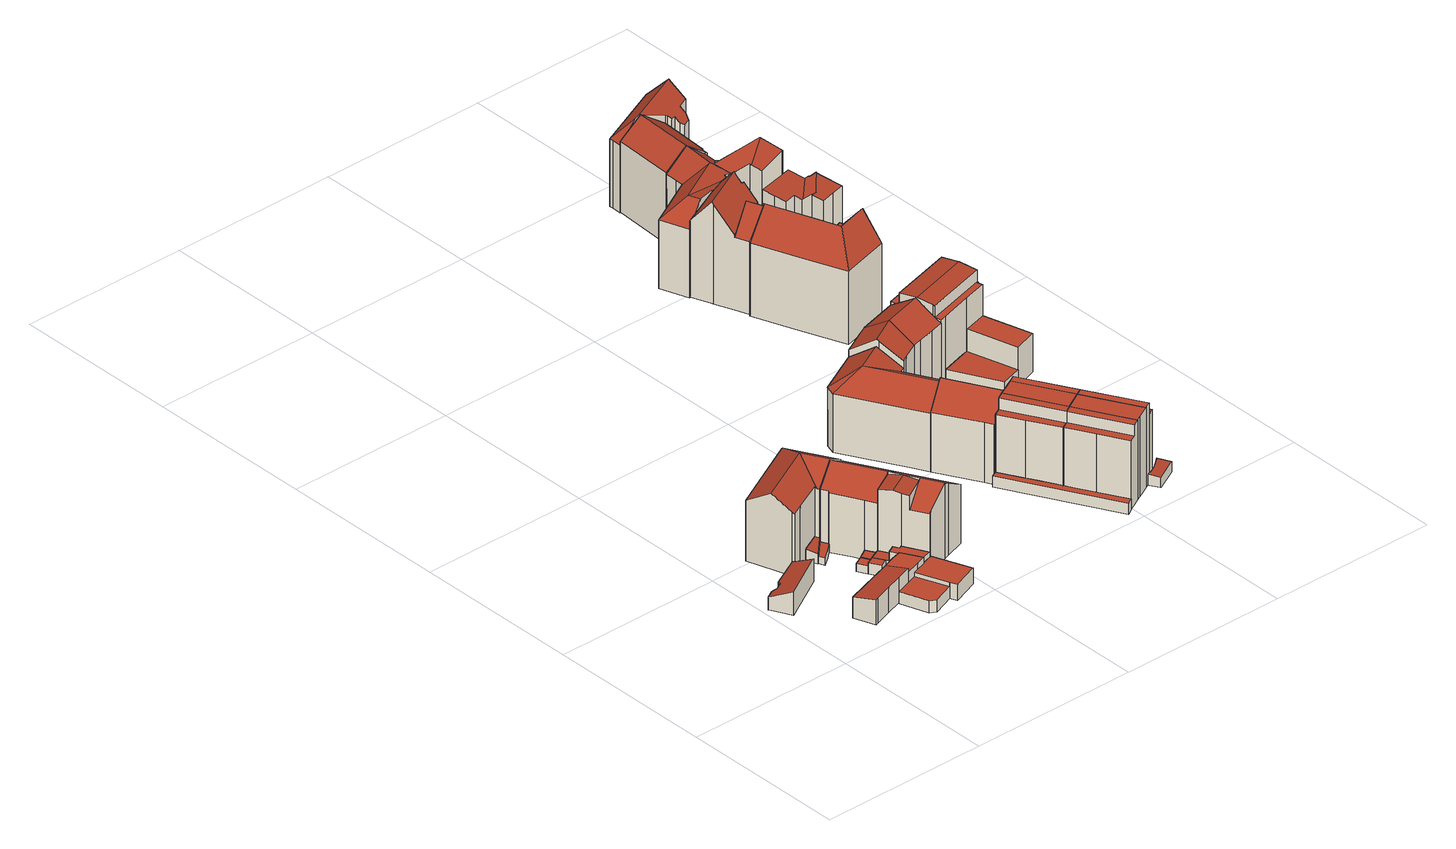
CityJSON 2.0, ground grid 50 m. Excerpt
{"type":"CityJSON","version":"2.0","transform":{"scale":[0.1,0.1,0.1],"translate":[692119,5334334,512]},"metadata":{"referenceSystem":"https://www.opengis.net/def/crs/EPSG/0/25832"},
"CityObjects":{
"building1":{"type":"Building","attributes":{"Gemeindeschluessel":"09162000","HoeheDach":"521.021","HoeheGrund":"513.990","Methode":"1000","NiedrigsteTraufeDesGebaeudes":"517.806","Geometrietyp2DReferenz":"3000","function":"31001_2000","roofType":"2100","measuredHeight":7.03},"geometry":[{"type":"MultiSurface","lod":"2","boundaries":[[[0,1,2,3,4,5]],[[6,7,8,9,4,3,2,10,11,12,13,14,15,16,17]],[[7,6,17,18,19,20]],[[21,22,23,12,11,10]],[[2,1,21,10]],[[16,24,18,17]],[[8,7,20,25,26,9]],[[15,27,24,16]],[[9,26,5,4]],[[25,20,19,18,24,27,28,29,23,22,21,1,0,5,26]],[[23,29,28,27,15,14,13,12]]],"semantics":{"surfaces":[{"type":"WallSurface"},{"type":"GroundSurface"},{"type":"RoofSurface"}],"values":[0,1,0,0,0,0,0,0,0,2,0]}}]},
"building2":{"type":"Building","attributes":{"Gemeindeschluessel":"09162000","HoeheDach":"521.617","HoeheGrund":"514.130","Methode":"1000","NiedrigsteTraufeDesGebaeudes":"520.424","Geometrietyp2DReferenz":"3000","function":"31001_2000","roofType":"2100","measuredHeight":7.49,"storeysAboveGround":2},"geometry":[{"type":"MultiSurface","lod":"2","boundaries":[[[30,31,32,33]],[[33,32,34,35]],[[31,36,37,38,39,34,32]],[[40,38,37,41]],[[33,35,42,40,41,43,30]],[[35,34,39,42]],[[42,39,38,40]],[[43,36,31,30]],[[41,37,36,43]]],"semantics":{"surfaces":[{"type":"WallSurface"},{"type":"RoofSurface"},{"type":"GroundSurface"}],"values":[0,0,1,0,2,0,0,0,0]}}]},
"building3":{"type":"Building","attributes":{"Gemeindeschluessel":"09162000","HoeheDach":"517.701","HoeheGrund":"514.140","Methode":"2000","NiedrigsteTraufeDesGebaeudes":"517.070","Geometrietyp2DReferenz":"3000","function":"51009_1610","roofType":"2100","measuredHeight":3.56},"geometry":[{"type":"MultiSurface","lod":"2","boundaries":[[[44,45,46,47]],[[48,49,50,51]],[[52,50,49,46,45]],[[47,46,49,48]],[[53,52,45,44]],[[51,53,44,47,48]],[[51,50,52,53]]],"semantics":{"surfaces":[{"type":"WallSurface"},{"type":"RoofSurface"},{"type":"GroundSurface"}],"values":[0,0,1,0,0,2,0]}}]},
"building4":{"type":"Building","attributes":{"Gemeindeschluessel":"09162000","HoeheDach":"516.420","HoeheGrund":"514.210","Methode":"2000","NiedrigsteTraufeDesGebaeudes":"516.420","Geometrietyp2DReferenz":"3000","function":"31001_2000","roofType":"1000","measuredHeight":2.21},"geometry":[{"type":"MultiSurface","lod":"2","boundaries":[[[54,55,56,57]],[[58,59,60,61]],[[62,63,59,58]],[[56,63,62,57]],[[61,60,64,65]],[[55,66,67,64,60,59,63,56]],[[54,68,69,65,64,67,66,55]],[[65,69,68,54,57,62,58,61]]],"semantics":{"surfaces":[{"type":"WallSurface"},{"type":"RoofSurface"},{"type":"GroundSurface"}],"values":[0,0,0,0,0,1,0,2]}}]},
"building5":{"type":"Building","attributes":{"Gemeindeschluessel":"09162000","HoeheDach":"516.724","HoeheGrund":"514.260","Methode":"1000","NiedrigsteTraufeDesGebaeudes":"516.724","Geometrietyp2DReferenz":"3000","function":"31001_2000","roofType":"1000","measuredHeight":2.46},"geometry":[{"type":"MultiSurface","lod":"2","boundaries":[[[70,71,72,73]],[[74,75,76,77]],[[77,78,79,70,73,74]],[[75,74,73,72]],[[80,81,76,75,72,71]],[[79,78,77,76,81,80]],[[79,80,71,70]]],"semantics":{"surfaces":[{"type":"WallSurface"},{"type":"GroundSurface"},{"type":"RoofSurface"}],"values":[0,0,1,0,2,0,0]}}]},
"building6":{"type":"Building","attributes":{"Gemeindeschluessel":"09162000","HoeheDach":"517.555","HoeheGrund":"514.410","Methode":"1000","NiedrigsteTraufeDesGebaeudes":"517.555","Geometrietyp2DReferenz":"3000","function":"31001_2000","roofType":"1000","measuredHeight":3.15},"geometry":[{"type":"MultiSurface","lod":"2","boundaries":[[[82,83,84,85]],[[86,87,82,85]],[[87,88,83,82]],[[85,84,89,86]],[[84,83,88,89]],[[86,89,88,87]]],"semantics":{"surfaces":[{"type":"WallSurface"},{"type":"GroundSurface"},{"type":"RoofSurface"}],"values":[0,1,0,0,2,0]}}]},
"building7":{"type":"Building","attributes":{"Gemeindeschluessel":"09162000","HoeheDach":"520.380","HoeheGrund":"514.300","Methode":"2000","NiedrigsteTraufeDesGebaeudes":"520.380","Geometrietyp2DReferenz":"3000","function":"31001_2000","roofType":"1000","measuredHeight":6.08},"geometry":[{"type":"MultiSurface","lod":"2","boundaries":[[[90,91,92,93,94,95,96,97,98]],[[93,34,99,94]],[[94,99,100,95]],[[91,90,98,101,102,103]],[[91,103,104,92]],[[95,100,105,96]],[[106,101,98,97,96,105]],[[92,104,34,93]],[[104,103,102,101,106,105,100,99,34]]],"semantics":{"surfaces":[{"type":"GroundSurface"},{"type":"WallSurface"},{"type":"RoofSurface"}],"values":[0,1,1,1,1,1,1,1,2]}}]},
"building8":{"type":"Building","attributes":{"Gemeindeschluessel":"09162000","HoeheDach":"518.800","HoeheGrund":"514.042","Methode":"2000","NiedrigsteTraufeDesGebaeudes":"517.600","Geometrietyp2DReferenz":"3000","function":"51009_1610","roofType":"1000","measuredHeight":4.76},"geometry":[{"type":"MultiSurface","lod":"2","boundaries":[[[107,108,109,110,111,112,113,114,115,116,117]],[[114,118,119,120,121,115]],[[111,122,123,112]],[[110,124,122,111]],[[107,125,126,127,128,108]],[[117,129,125,107]],[[120,119,127,126]],[[119,118,130,123,122,124,131,128,127]],[[109,131,124,110]],[[113,130,118,114]],[[132,121,120,126,125,129]],[[116,132,129,117]],[[115,121,132,116]],[[108,128,131,109]],[[112,123,130,113]]],"semantics":{"surfaces":[{"type":"GroundSurface"},{"type":"WallSurface"},{"type":"RoofSurface"}],"values":[0,1,1,1,1,1,1,2,1,1,2,1,1,1,1]}}]},
"building9":{"type":"Building","attributes":{"Gemeindeschluessel":"09162000","HoeheDach":"536.690","HoeheGrund":"513.935","Methode":"2000","NiedrigsteTraufeDesGebaeudes":"531.913","Geometrietyp2DReferenz":"3000","function":"31001_9998","roofType":"3100","measuredHeight":22.75,"storeysAboveGround":5},"geometry":[{"type":"MultiSurface","lod":"2","boundaries":[[[133,134,135,136,137,138,139,140,141,142]],[[137,143,144,138]],[[139,145,146,140]],[[147,142,141,148,149]],[[150,136,135,134,151]],[[139,138,144,152,145]],[[153,147,149,154]],[[154,149,148,146,145,152]],[[153,154,155,156]],[[133,142,147,153,156]],[[155,151,134,133,156]],[[136,150,143,137]],[[146,148,141,140]],[[150,151,155,154,152,144,143]]],"semantics":{"surfaces":[{"type":"GroundSurface"},{"type":"WallSurface"},{"type":"RoofSurface"}],"values":[0,1,1,1,1,1,2,2,2,1,1,1,1,2]}}]},
"building10":{"type":"Building","attributes":{"Gemeindeschluessel":"09162000","HoeheDach":"516.908","HoeheGrund":"514.100","Methode":"2000","NiedrigsteTraufeDesGebaeudes":"516.799","Geometrietyp2DReferenz":"3000","function":"51009_1610","roofType":"1000","measuredHeight":2.81},"geometry":[{"type":"MultiSurface","lod":"2","boundaries":[[[157,158,159,160]],[[161,162,163,164]],[[164,163,158,157]],[[160,161,164,157]],[[162,159,158,163]],[[160,159,162,161]]],"semantics":{"surfaces":[{"type":"WallSurface"},{"type":"GroundSurface"},{"type":"RoofSurface"}],"values":[0,0,0,1,2,0]}}]},
"building11":{"type":"Building","attributes":{"Gemeindeschluessel":"09162000","HoeheDach":"517.557","HoeheGrund":"514.330","Methode":"1000","NiedrigsteTraufeDesGebaeudes":"517.557","Geometrietyp2DReferenz":"3000","function":"31001_2000","roofType":"1000","measuredHeight":3.23},"geometry":[{"type":"MultiSurface","lod":"2","boundaries":[[[165,166,167,168,169,77,74,170,171,172]],[[168,173,83,169]],[[174,175,172,171,170,176]],[[172,175,177,165]],[[77,88,178,74]],[[74,178,176,170]],[[167,179,173,168]],[[166,165,177,180,179,167]],[[169,83,88,77]],[[83,173,179,180,177,175,174,176,178,88]]],"semantics":{"surfaces":[{"type":"GroundSurface"},{"type":"WallSurface"},{"type":"RoofSurface"}],"values":[0,1,1,1,1,1,1,1,1,2]}}]},
"building12":{"type":"Building","attributes":{"Gemeindeschluessel":"09162000","HoeheDach":"520.372","HoeheGrund":"514.170","Methode":"1000","NiedrigsteTraufeDesGebaeudes":"520.372","Geometrietyp2DReferenz":"3000","function":"31001_2000","roofType":"1000","measuredHeight":6.2},"geometry":[{"type":"MultiSurface","lod":"2","boundaries":[[[181,182,183,184]],[[185,186,101,187]],[[184,183,186,185]],[[188,105,100,189]],[[187,101,105,188]],[[189,100,190,191]],[[100,105,101,186,183,182,192,190]],[[191,190,192,193]],[[191,193,181,184,185,187,188,189]],[[193,192,182,181]]],"semantics":{"surfaces":[{"type":"WallSurface"},{"type":"RoofSurface"},{"type":"GroundSurface"}],"values":[0,0,0,0,0,0,1,0,2,0]}}]},
"building13":{"type":"Building","attributes":{"Gemeindeschluessel":"09162000","HoeheDach":"536.538","HoeheGrund":"514.050","Methode":"1000","NiedrigsteTraufeDesGebaeudes":"531.644","Geometrietyp2DReferenz":"3000","function":"31001_1000","roofType":"3100","measuredHeight":22.49,"storeysAboveGround":5},"geometry":[{"type":"MultiSurface","lod":"2","boundaries":[[[194,195,196,197]],[[198,199,200,201]],[[202,203,204,205,206,207]],[[208,209,204,203]],[[210,196,195,211,212]],[[213,211,195,194]],[[214,201,200,215,209,208]],[[216,217,198,201,214,208,203,202,207,218,213,194,197]],[[205,204,209,215,200,199,219,210,212,206]],[[198,217,216,197,196,210,219,199]],[[206,212,211,213,218,207]]],"semantics":{"surfaces":[{"type":"WallSurface"},{"type":"RoofSurface"},{"type":"GroundSurface"}],"values":[0,0,0,0,1,0,0,2,1,0,0]}}]},
"building14":{"type":"Building","attributes":{"Gemeindeschluessel":"09162000","HoeheDach":"536.580","HoeheGrund":"513.960","Methode":"2000","NiedrigsteTraufeDesGebaeudes":"531.687","Geometrietyp2DReferenz":"3000","function":"31001_9998","roofType":"3100","measuredHeight":22.62,"storeysAboveGround":5},"geometry":[{"type":"MultiSurface","lod":"2","boundaries":[[[220,221,222,223]],[[224,225,221,220]],[[111,226,223,222,227,228]],[[229,230,231,196,197,232,198]],[[233,234,235,236,231,230]],[[237,238,239]],[[240,241,242,243,229,198]],[[244,228,227,235,237,239]],[[245,110,244,239,238,242,241]],[[197,196,225,224]],[[242,238,237,234,233,243]],[[243,233,230,229]],[[220,223,226,111,110,245,241,240,198,232,197,224]],[[236,235,227,222,221,225,196,231]],[[111,228,244,110]],[[237,235,234]]],"semantics":{"surfaces":[{"type":"WallSurface"},{"type":"RoofSurface"},{"type":"GroundSurface"}],"values":[0,0,0,0,0,0,0,1,0,0,1,1,2,1,0,0]}}]},
"building15":{"type":"Building","attributes":{"Gemeindeschluessel":"09162000","HoeheDach":"535.280","HoeheGrund":"513.039","Methode":"2000","NiedrigsteTraufeDesGebaeudes":"530.499","Geometrietyp2DReferenz":"3000","function":"31001_9998","roofType":"3100","measuredHeight":22.24,"storeysAboveGround":5},"geometry":[{"type":"MultiSurface","lod":"2","boundaries":[[[246,247,248,249,250,251]],[[252,253,254,255,256]],[[257,253,252,248,247]],[[258,259,260,261,262]],[[263,264,265,251]],[[251,265,266,246]],[[257,247,246,266]],[[263,251,250,267,261,260]],[[252,256,250,249,248]],[[268,269,270,258,262]],[[258,270,269,254,253,257,266,265,264,259]],[[264,263,260,259]],[[268,262,261,267,250,271]],[[254,269,268,271,255]],[[250,256,255,271]]],"semantics":{"surfaces":[{"type":"RoofSurface"},{"type":"WallSurface"},{"type":"GroundSurface"}],"values":[0,1,1,1,1,1,1,0,0,1,2,1,0,1,0]}}]},
"building16":{"type":"Building","attributes":{"name":"Bahnhof Isartor","Gemeindeschluessel":"09162000","HoeheDach":"516.708","HoeheGrund":"513.441","Methode":"1000","NiedrigsteTraufeDesGebaeudes":"516.708","Geometrietyp2DReferenz":"3000","function":"51009_1610","roofType":"1000","measuredHeight":3.27},"geometry":[{"type":"MultiSurface","lod":"2","boundaries":[[[272,273,274,275]],[[272,275,276,277]],[[278,277,276,279]],[[274,280,281,282,283,279,276,275]],[[284,283,282,285]],[[278,279,283,284]],[[273,286,280,274]],[[281,280,286,287,288]],[[285,282,281,288]],[[273,272,277,278,284,285,288,287,286]]],"semantics":{"surfaces":[{"type":"WallSurface"},{"type":"RoofSurface"},{"type":"GroundSurface"}],"values":[0,0,0,1,0,0,0,0,0,2]}}]},
"building17":{"type":"Building","attributes":{"Gemeindeschluessel":"09162000","HoeheDach":"537.400","HoeheGrund":"513.500","Methode":"2000","NiedrigsteTraufeDesGebaeudes":"533.980","Geometrietyp2DReferenz":"3000","function":"31001_9998","roofType":"1000","measuredHeight":23.9,"storeysAboveGround":6},"geometry":[{"type":"MultiSurface","lod":"2","boundaries":[[[289,290,291,292]],[[293,294,295,296,297,298]],[[294,299,300,301,290,289,295]],[[290,301,302,291]],[[303,292,291,302,304,305,306]],[[297,296,295,289,292,303]],[[304,302,301,300]],[[298,297,303,306]],[[299,294,293,298,306,305,304,300]]],"semantics":{"surfaces":[{"type":"WallSurface"},{"type":"RoofSurface"},{"type":"GroundSurface"}],"values":[0,0,0,1,0,1,0,0,2]}}]},
"building18":{"type":"Building","attributes":{"Gemeindeschluessel":"09162000","HoeheDach":"536.758","HoeheGrund":"512.850","Methode":"2000","NiedrigsteTraufeDesGebaeudes":"529.841","Geometrietyp2DReferenz":"3000","function":"31001_1000","roofType":"3100","measuredHeight":23.91,"storeysAboveGround":5},"geometry":[{"type":"MultiSurface","lod":"2","boundaries":[[[307,308,309,310]],[[311,312,313,314]],[[315,316,317,313,312,318,319,320,321]],[[322,320,319,323]],[[323,319,318,324]],[[325,326,327,328]],[[309,308,327,326,315,321,329]],[[312,311,324,318]],[[325,330,331,316,315,326]],[[310,309,329,332]],[[329,321,320,322,333,332]],[[328,327,308,307]],[[331,334,314,313,317,316]],[[314,334,331,330,325,328,307,310,332,333,322,323,324,311]]],"semantics":{"surfaces":[{"type":"WallSurface"},{"type":"RoofSurface"},{"type":"GroundSurface"}],"values":[0,0,1,0,0,0,1,0,0,0,0,0,0,2]}}]},
"building19":{"type":"Building","attributes":{"Gemeindeschluessel":"09162000","HoeheDach":"537.427","HoeheGrund":"513.610","Methode":"2000","NiedrigsteTraufeDesGebaeudes":"534.140","Geometrietyp2DReferenz":"3000","function":"31001_9998","roofType":"1000","measuredHeight":23.82,"storeysAboveGround":6},"geometry":[{"type":"MultiSurface","lod":"2","boundaries":[[[335,336,337,338]],[[339,340,341,301,290]],[[342,335,338,343,344,345,346,347,348]],[[349,350,290,301,346,345,344]],[[351,339,290,350]],[[352,337,336,351,350,349]],[[341,340,348,347,346,301]],[[335,342,348,340,339,351,336]],[[343,338,337,352,349,344]]],"semantics":{"surfaces":[{"type":"WallSurface"},{"type":"RoofSurface"},{"type":"GroundSurface"}],"values":[0,1,2,0,0,1,0,0,0]}}]},
"building20":{"type":"Building","attributes":{"Gemeindeschluessel":"09162000","HoeheDach":"537.383","HoeheGrund":"513.230","Methode":"1000","NiedrigsteTraufeDesGebaeudes":"537.383","Geometrietyp2DReferenz":"3000","function":"31001_9998","roofType":"1000","measuredHeight":24.15,"storeysAboveGround":7},"geometry":[{"type":"MultiSurface","lod":"2","boundaries":[[[353,354,355,356,357,358]],[[359,360,301,361]],[[362,301,360,355,354,353,302]],[[361,363,364,358,357,356,359]],[[363,361,301,362,302,364]],[[356,355,360,359]],[[364,302,353,358]]],"semantics":{"surfaces":[{"type":"WallSurface"},{"type":"RoofSurface"},{"type":"GroundSurface"}],"values":[0,0,1,2,0,0,0]}}]},
"building21":{"type":"Building","attributes":{"Gemeindeschluessel":"09162000","HoeheDach":"537.366","HoeheGrund":"513.530","Methode":"1000","NiedrigsteTraufeDesGebaeudes":"537.366","Geometrietyp2DReferenz":"3000","function":"31001_9998","roofType":"1000","measuredHeight":23.84,"storeysAboveGround":7},"geometry":[{"type":"MultiSurface","lod":"2","boundaries":[[[365,366,340,367,301,300]],[[366,368,369,370,371,340]],[[372,373,374,375,376,360]],[[367,340,371,370,377,373,372,360,301]],[[300,301,360,376]],[[369,378,374,373,377,370]],[[378,369,368,366,365,300,376,375,374]]],"semantics":{"surfaces":[{"type":"WallSurface"},{"type":"RoofSurface"},{"type":"GroundSurface"}],"values":[0,0,0,1,0,0,2]}}]},
"building22":{"type":"Building","attributes":{"Gemeindeschluessel":"09162000","HoeheDach":"517.451","HoeheGrund":"512.810","Methode":"1000","NiedrigsteTraufeDesGebaeudes":"517.451","Geometrietyp2DReferenz":"3000","function":"31001_2000","roofType":"1000","measuredHeight":4.64},"geometry":[{"type":"MultiSurface","lod":"2","boundaries":[[[379,380,381,382,383,384]],[[385,386,387,388,389,390]],[[391,392,381,380,393,394]],[[391,394,387,386]],[[392,391,386,385,390,395,383,382,381]],[[389,396,384,383,395,390]],[[388,387,394,393,380,379,384,396,389]]],"semantics":{"surfaces":[{"type":"WallSurface"},{"type":"GroundSurface"},{"type":"RoofSurface"}],"values":[0,0,0,0,1,0,2]}}]},
"building23":{"type":"Building","attributes":{"Gemeindeschluessel":"09162000","HoeheDach":"537.414","HoeheGrund":"513.000","Methode":"2000","NiedrigsteTraufeDesGebaeudes":"534.044","Geometrietyp2DReferenz":"3000","function":"31001_9998","roofType":"1000","measuredHeight":24.41,"storeysAboveGround":6},"geometry":[{"type":"MultiSurface","lod":"2","boundaries":[[[397,398,399,400,401]],[[402,360,355,403]],[[404,399,398,405]],[[360,406,407,355]],[[355,407,401,400,408,409,403]],[[410,402,403,409,408,404,405]],[[401,407,406,397]],[[402,410,405,398,397,406,360]],[[408,400,399,404]]],"semantics":{"surfaces":[{"type":"RoofSurface"},{"type":"WallSurface"},{"type":"GroundSurface"}],"values":[0,1,1,0,1,2,1,1,1]}}]},
"building24":{"type":"Building","attributes":{"Gemeindeschluessel":"09162000","HoeheDach":"517.579","HoeheGrund":"512.850","Methode":"1000","NiedrigsteTraufeDesGebaeudes":"517.579","Geometrietyp2DReferenz":"3000","function":"31001_2000","roofType":"1000","measuredHeight":4.73,"storeysAboveGround":1},"geometry":[{"type":"MultiSurface","lod":"2","boundaries":[[[411,412,413,414]],[[415,414,413,416,417,418]],[[419,420,417,416,413,412,421,422,423,424,425]],[[418,417,420,426]],[[427,419,425,428]],[[426,420,419,427]],[[428,425,424,429]],[[421,412,411,430,431,422]],[[414,415,418,426,427,428,429,432,431,430,411]],[[429,424,423,432]],[[432,423,422,431]]],"semantics":{"surfaces":[{"type":"WallSurface"},{"type":"RoofSurface"},{"type":"GroundSurface"}],"values":[0,0,1,0,0,0,0,0,2,0,0]}}]},
"building25":{"type":"Building","attributes":{"Gemeindeschluessel":"09162000","HoeheDach":"537.444","HoeheGrund":"513.460","Methode":"2000","NiedrigsteTraufeDesGebaeudes":"533.980","Geometrietyp2DReferenz":"3000","function":"31001_9998","roofType":"1000","measuredHeight":23.98,"storeysAboveGround":6},"geometry":[{"type":"MultiSurface","lod":"2","boundaries":[[[433,374,373,434,360,376]],[[434,373,435,436,406,360]],[[374,437,438,439,440,441,436,435,373]],[[442,398,443,444]],[[441,440,443,398,397]],[[439,438,437,374,433,376,445,442,444]],[[397,406,436,441]],[[444,443,440,439]],[[360,406,397,398,442,445,376]]],"semantics":{"surfaces":[{"type":"WallSurface"},{"type":"RoofSurface"},{"type":"GroundSurface"}],"values":[0,1,0,0,1,2,0,0,0]}}]},
"building26":{"type":"Building","attributes":{"Gemeindeschluessel":"09162000","HoeheDach":"537.530","HoeheGrund":"513.300","Methode":"2000","NiedrigsteTraufeDesGebaeudes":"532.612","Geometrietyp2DReferenz":"3000","function":"31001_9998","roofType":"3100","measuredHeight":24.23,"storeysAboveGround":6},"geometry":[{"type":"MultiSurface","lod":"2","boundaries":[[[446,447,448,449]],[[450,451,452,453,454,455]],[[456,457,458,459]],[[460,461,462,463]],[[452,464,465,459,466,453]],[[459,458,448,447,467,468,466]],[[467,469,470,463,462,468]],[[449,457,456,471,472,451,450,455,473,474,460,463,470,469,446]],[[472,464,452,451]],[[449,448,458,457]],[[453,466,475,476,454]],[[469,467,447,446]],[[456,459,465,471]],[[476,475,461,460,474,473]],[[455,454,476,473]],[[471,465,464,472]],[[466,468,462,461,475]]],"semantics":{"surfaces":[{"type":"WallSurface"},{"type":"RoofSurface"},{"type":"GroundSurface"}],"values":[0,0,0,0,1,1,0,2,0,0,1,0,0,0,0,0,1]}}]},
"building27":{"type":"Building","attributes":{"Gemeindeschluessel":"09162000","HoeheDach":"516.765","HoeheGrund":"513.400","Methode":"1000","NiedrigsteTraufeDesGebaeudes":"516.369","Geometrietyp2DReferenz":"3000","function":"31001_2000","roofType":"9999","measuredHeight":3.37},"geometry":[{"type":"MultiSurface","lod":"2","boundaries":[[[477,478,479,480,481,482,483,484,485]],[[486,487,478,477,485,488]],[[488,485,484,489]],[[490,483,482,491]],[[492,481,480,493]],[[489,484,483,490]],[[487,494,493,480,479,478]],[[491,482,481,492]],[[494,487,486,488,489,490,491,492,493]]],"semantics":{"surfaces":[{"type":"RoofSurface"},{"type":"WallSurface"},{"type":"GroundSurface"}],"values":[0,1,1,1,1,1,1,1,2]}}]},
"building28":{"type":"Building","attributes":{"Gemeindeschluessel":"09162000","HoeheDach":"517.687","HoeheGrund":"513.000","Methode":"1000","NiedrigsteTraufeDesGebaeudes":"517.687","Geometrietyp2DReferenz":"3000","function":"31001_2000","roofType":"1000","measuredHeight":4.69,"storeysAboveGround":1},"geometry":[{"type":"MultiSurface","lod":"2","boundaries":[[[495,496,497,498,499,500]],[[497,496,501,502,503,498]],[[504,495,500,505]],[[501,496,495,504]],[[504,505,506,503,502,501]],[[500,499,498,503,506,505]]],"semantics":{"surfaces":[{"type":"RoofSurface"},{"type":"WallSurface"},{"type":"GroundSurface"}],"values":[0,1,1,1,2,1]}}]},
"building29":{"type":"Building","attributes":{"Gemeindeschluessel":"09162000","HoeheDach":"544.141","HoeheGrund":"513.700","Methode":"2000","NiedrigsteTraufeDesGebaeudes":"535.118","Geometrietyp2DReferenz":"3000","function":"31001_1000","roofType":"3100","measuredHeight":30.44,"storeysAboveGround":6},"geometry":[{"type":"MultiSurface","lod":"2","boundaries":[[[507,508,509,510,511,512]],[[512,513,514,515,516,517,518]],[[519,520,512,518,521]],[[522,523,524,525,526,527]],[[528,529,530,531,532,533,534,526,525,524,535,536,537,538,539,540,541,509,508,507,542]],[[543,544,545,546,518,517,516,515,547,548,549,550,551,552]],[[515,514,510,509,541,540,547]],[[534,553,527,526]],[[533,532,543,552,553,534]],[[529,528,542,520,519,554]],[[531,530,555,556,544,543,532]],[[537,550,549,538]],[[550,537,536,535,524,523,557,551]],[[555,554,519,521,545,556]],[[552,551,557,523,522,527,553]],[[521,518,546,545]],[[545,544,556]],[[529,554,555,530]],[[549,548,547,540,539,538]],[[507,512,520,542]],[[511,510,514,513,512]]],"semantics":{"surfaces":[{"type":"WallSurface"},{"type":"RoofSurface"},{"type":"GroundSurface"}],"values":[0,0,1,0,2,1,0,0,0,0,0,0,0,1,1,0,0,0,0,0,1]}}]},
"building30":{"type":"Building","attributes":{"Gemeindeschluessel":"09162000","HoeheDach":"537.791","HoeheGrund":"512.899","Methode":"2000","NiedrigsteTraufeDesGebaeudes":"533.596","Geometrietyp2DReferenz":"3000","function":"31001_9998","roofType":"3100","measuredHeight":24.89,"storeysAboveGround":7},"geometry":[{"type":"MultiSurface","lod":"2","boundaries":[[[558,559,560,561,562]],[[563,564,565,566,567,568,569]],[[570,571,572,573]],[[573,572,574,575]],[[576,577,578,579,580,564,563,581,570,573,575,582]],[[583,584,567,566,585]],[[580,586,565,564]],[[581,587,571,570]],[[558,588,589,559]],[[578,561,560,579]],[[590,574,572,571,587,569,568,591]],[[580,579,560,559,589,586]],[[563,569,587,581]],[[575,574,590,582]],[[576,582,590,591,584,583]],[[568,567,584,591]],[[577,562,561,578]],[[585,566,565,586,589,588]],[[577,576,583,585,588,558,562]]],"semantics":{"surfaces":[{"type":"RoofSurface"},{"type":"WallSurface"},{"type":"GroundSurface"}],"values":[0,1,1,1,2,0,1,1,1,1,0,1,1,1,1,1,1,0,1]}}]},
"building31":{"type":"Building","attributes":{"Gemeindeschluessel":"09162000","HoeheDach":"542.670","HoeheGrund":"513.300","Methode":"2000","NiedrigsteTraufeDesGebaeudes":"535.130","Geometrietyp2DReferenz":"3000","function":"31001_9998","roofType":"3100","measuredHeight":29.37,"storeysAboveGround":4},"geometry":[{"type":"MultiSurface","lod":"2","boundaries":[[[592,593,594,595]],[[596,597,598,599]],[[600,601,602,603,593,592]],[[604,605,606,607]],[[608,601,600,592,595,609,610,611,604,607,612,596,599,613,614,615]],[[610,616,617,611]],[[601,608,615,618,619,602]],[[606,620,597,596,612,607]],[[618,615,614,613,599,598,621,622]],[[623,622,621,624,625]],[[603,602,625,626,627,594,593]],[[611,617,605,604]],[[594,627,616,610,609,595]],[[624,621,598,597,620]],[[619,618,622,623,625,602]],[[626,625,624,620,606,605,617,616,627]]],"semantics":{"surfaces":[{"type":"WallSurface"},{"type":"GroundSurface"},{"type":"RoofSurface"}],"values":[0,0,0,0,1,0,0,0,0,2,2,0,0,2,2,2]}}]},
"building32":{"type":"Building","attributes":{"Gemeindeschluessel":"09162000","HoeheDach":"524.358","HoeheGrund":"512.800","Methode":"1000","NiedrigsteTraufeDesGebaeudes":"524.358","Geometrietyp2DReferenz":"3000","function":"31001_9998","roofType":"1000","measuredHeight":11.56,"storeysAboveGround":3},"geometry":[{"type":"MultiSurface","lod":"2","boundaries":[[[628,629,630,631]],[[632,631,630,633,634,635]],[[631,632,635,636,637,628]],[[634,638,639,637,636,635]],[[637,639,629,628]],[[633,630,629,639,638,634]]],"semantics":{"surfaces":[{"type":"WallSurface"},{"type":"GroundSurface"},{"type":"RoofSurface"}],"values":[0,0,1,0,0,2]}}]},
"building33":{"type":"Building","attributes":{"Gemeindeschluessel":"09162000","HoeheDach":"534.491","HoeheGrund":"513.790","Methode":"1000","NiedrigsteTraufeDesGebaeudes":"534.491","Geometrietyp2DReferenz":"3000","function":"31001_2000","roofType":"1000","measuredHeight":20.7},"geometry":[{"type":"MultiSurface","lod":"2","boundaries":[[[640,641,642,643]],[[644,645,641,640]],[[646,645,644,647,648,649]],[[640,643,648,647,644]],[[642,649,648,643]],[[641,645,646,649,642]]],"semantics":{"surfaces":[{"type":"WallSurface"},{"type":"GroundSurface"},{"type":"RoofSurface"}],"values":[0,0,0,1,0,2]}}]},
"building34":{"type":"Building","attributes":{"Gemeindeschluessel":"09162000","HoeheDach":"539.270","HoeheGrund":"513.435","Methode":"2000","NiedrigsteTraufeDesGebaeudes":"533.950","Geometrietyp2DReferenz":"3000","function":"31001_1000","roofType":"3100","measuredHeight":25.84,"storeysAboveGround":5},"geometry":[{"type":"MultiSurface","lod":"2","boundaries":[[[650,651,652,653,654,655]],[[656,657,658,659]],[[660,661,662,663,664]],[[660,664,665,666]],[[667,668,657,656]],[[669,666,665,670,671]],[[672,673,674,675]],[[676,677,678,679,680,681]],[[677,682,683,684,678]],[[685,662,661,686,687]],[[658,657,668,653,652]],[[685,688,689,650,655,663,662]],[[673,680,679,674]],[[676,690,682,677]],[[683,691,651,650,689,684]],[[691,683,682,690,692,672,675,693,694,686,661,660,666,669,695,696,667,656,659]],[[688,679,678,684,689]],[[690,676,681,692]],[[695,697,698,696]],[[691,659,658,652,651]],[[670,665,664,663,655]],[[672,692,681,680,673]],[[654,698,697,671,670,655]],[[688,685,687,699,700]],[[675,674,700,693]],[[667,696,698,654,653,668]],[[679,688,700,674]],[[694,699,687,686]],[[693,700,699,694]],[[669,671,697,695]]],"semantics":{"surfaces":[{"type":"RoofSurface"},{"type":"WallSurface"},{"type":"GroundSurface"}],"values":[0,1,1,1,1,1,1,0,1,1,0,0,0,1,1,2,0,1,1,1,0,1,0,0,1,1,0,1,1,1]}}]},
"building35":{"type":"Building","attributes":{"Gemeindeschluessel":"09162000","HoeheDach":"516.392","HoeheGrund":"513.600","Methode":"1000","NiedrigsteTraufeDesGebaeudes":"515.881","Geometrietyp2DReferenz":"3000","function":"31001_2000","roofType":"1000","measuredHeight":2.79},"geometry":[{"type":"MultiSurface","lod":"2","boundaries":[[[701,702,703,704]],[[705,701,704,706,707,708,709,710]],[[706,704,703,711,712,707]],[[701,705,710,713,714,702]],[[713,710,709,715]],[[711,703,702,714,713,715,716,712]],[[712,716,715,709,708,707]]],"semantics":{"surfaces":[{"type":"WallSurface"},{"type":"GroundSurface"},{"type":"RoofSurface"}],"values":[0,1,0,0,0,2,0]}}]},
"building36":{"type":"Building","attributes":{"Gemeindeschluessel":"09162000","HoeheDach":"516.602","HoeheGrund":"513.650","Methode":"1000","NiedrigsteTraufeDesGebaeudes":"516.161","Geometrietyp2DReferenz":"3000","function":"31001_2000","roofType":"1000","measuredHeight":2.95},"geometry":[{"type":"MultiSurface","lod":"2","boundaries":[[[717,718,719,720]],[[721,722,719,718,723,724]],[[725,723,718,717]],[[720,726,727,728,725,717]],[[728,724,723,725]],[[727,726,722,721,724,728]],[[726,720,719,722]]],"semantics":{"surfaces":[{"type":"WallSurface"},{"type":"RoofSurface"},{"type":"GroundSurface"}],"values":[0,1,0,2,0,0,0]}}]},
"building37":{"type":"Building","attributes":{"Gemeindeschluessel":"09162000","HoeheDach":"519.752","HoeheGrund":"513.670","Methode":"1000","NiedrigsteTraufeDesGebaeudes":"519.237","Geometrietyp2DReferenz":"3000","function":"31001_9998","roofType":"1000","measuredHeight":6.08,"storeysAboveGround":2},"geometry":[{"type":"MultiSurface","lod":"2","boundaries":[[[729,730,731,732]],[[733,734,731,730]],[[735,733,730,729]],[[735,729,732,736]],[[735,736,734,733]],[[732,731,734,736]]],"semantics":{"surfaces":[{"type":"RoofSurface"},{"type":"WallSurface"},{"type":"GroundSurface"}],"values":[0,1,1,1,2,1]}}]},
"building38":{"type":"Building","attributes":{"Gemeindeschluessel":"09162000","HoeheDach":"516.259","HoeheGrund":"513.710","Methode":"1000","NiedrigsteTraufeDesGebaeudes":"516.259","Geometrietyp2DReferenz":"3000","function":"31001_2000","roofType":"1000","measuredHeight":2.55},"geometry":[{"type":"MultiSurface","lod":"2","boundaries":[[[737,738,739,740]],[[741,742,736,734]],[[734,736,740,739]],[[742,737,740,736]],[[738,737,742,741]],[[738,741,734,739]]],"semantics":{"surfaces":[{"type":"WallSurface"},{"type":"GroundSurface"},{"type":"RoofSurface"}],"values":[0,0,1,0,2,0]}}]},
"building39":{"type":"Building","attributes":{"Gemeindeschluessel":"09162000","HoeheDach":"539.272","HoeheGrund":"512.874","Methode":"2000","NiedrigsteTraufeDesGebaeudes":"533.277","Geometrietyp2DReferenz":"3000","function":"31001_1000","roofType":"3100","measuredHeight":26.4,"storeysAboveGround":5},"geometry":[{"type":"MultiSurface","lod":"2","boundaries":[[[743,744,745,746]],[[747,748,749,743,746,750,751,752]],[[753,754,755,745,744,756,757,758]],[[747,752,753,758,759]],[[749,756,744,743]],[[746,745,755,750]],[[749,748,760,757,756]],[[760,748,747,759]],[[751,754,753,752]],[[760,759,758,757]],[[750,755,754,751]]],"semantics":{"surfaces":[{"type":"WallSurface"},{"type":"GroundSurface"},{"type":"RoofSurface"}],"values":[0,1,2,0,0,0,0,0,0,2,0]}}]},
"building40":{"type":"Building","attributes":{"Gemeindeschluessel":"09162000","HoeheDach":"531.363","HoeheGrund":"513.388","Methode":"2000","NiedrigsteTraufeDesGebaeudes":"517.787","Geometrietyp2DReferenz":"3000","function":"31001_9998","roofType":"1000","measuredHeight":17.98,"storeysAboveGround":4},"geometry":[{"type":"MultiSurface","lod":"2","boundaries":[[[761,762,763,764]],[[765,766,767,768]],[[769,770,771,772]],[[773,768,767,774,775]],[[776,777,778,779]],[[780,781,782,783,771,770,784,785,786,787]],[[769,773,775,784,770]],[[788,779,778,762,761]],[[763,789,790,791,792,764]],[[773,769,772,793,794,659,656,667,789,763,762,778,777,765,768]],[[795,786,785,796]],[[656,780,787,667]],[[797,775,774]],[[777,776,766,765]],[[776,779,788,797,774,767,766]],[[783,793,772,771]],[[761,764,792,785,784,775,797,788]],[[796,785,792,791]],[[789,667,787,786,795,790]],[[793,783,782,794]],[[780,656,659,781]],[[794,782,781,659]],[[796,791,790,795]]],"semantics":{"surfaces":[{"type":"WallSurface"},{"type":"RoofSurface"},{"type":"GroundSurface"}],"values":[0,0,0,0,0,1,0,0,0,2,0,0,0,0,1,0,1,0,0,0,0,0,1]}}]},
"building41":{"type":"Building","attributes":{"Gemeindeschluessel":"09162000","HoeheDach":"539.225","HoeheGrund":"512.580","Methode":"2000","NiedrigsteTraufeDesGebaeudes":"531.539","Geometrietyp2DReferenz":"3000","function":"31001_9998","roofType":"3100","measuredHeight":26.64,"storeysAboveGround":5},"geometry":[{"type":"MultiSurface","lod":"2","boundaries":[[[798,799,800,801,802,803,804,805,806,807,808,809,810,811,812,813,814,815,816,817]],[[806,818,819,807]],[[802,820,821,803]],[[798,822,823,799]],[[813,824,825,814]],[[811,810,809,826,827,828,829,812]],[[817,830,822,798]],[[830,817,816,815,831,832]],[[808,833,826,809]],[[807,819,833,808]],[[801,834,820,802]],[[835,834,801,800,799,823]],[[826,833,819,818,836,837,821,820,834,835,823,822,830,832,827]],[[805,836,818,806]],[[828,827,832,831,825]],[[804,803,821,837,836,805]],[[812,829,824,813]],[[814,825,831,815]],[[828,825,824,829]]],"semantics":{"surfaces":[{"type":"GroundSurface"},{"type":"WallSurface"},{"type":"RoofSurface"}],"values":[0,1,1,1,1,1,1,1,1,1,1,1,2,1,2,1,1,1,2]}}]},
"building42":{"type":"Building","attributes":{"Gemeindeschluessel":"09162000","HoeheDach":"516.185","HoeheGrund":"512.860","Methode":"1000","NiedrigsteTraufeDesGebaeudes":"516.185","Geometrietyp2DReferenz":"3000","function":"31001_1000","roofType":"1000","measuredHeight":3.33,"storeysAboveGround":1},"geometry":[{"type":"MultiSurface","lod":"2","boundaries":[[[838,839,840,841]],[[842,843,839,838]],[[844,845,842,838,841,846]],[[845,847,843,842]],[[846,848,849,844]],[[841,840,848,846]],[[844,849,847,845]],[[848,840,839,843,847,849]]],"semantics":{"surfaces":[{"type":"WallSurface"},{"type":"GroundSurface"},{"type":"RoofSurface"}],"values":[0,0,1,0,0,0,0,2]}}]}
},
"vertices":[
[32,306,60],[42,303,63],[42,303,20],[32,306,20],[28,307,20],[28,307,58],[171,312,20],[36,233,20],[6,291,20],[5,294,20],[62,313,20],[66,326,20],[67,326,20],[70,328,20],[144,365,20],[152,369,20],[154,363,20],[172,312,20],[172,312,90],[171,312,90],[36,233,90],[62,313,64],[66,326,60],[67,326,59],[154,363,65],[6,291,60],[5,294,58],[152,369,62],[144,365,62],[70,328,60],
[159,62,21],[159,62,96],[137,125,84],[137,125,21],[293,177,84],[293,177,21],[166,64,96],[220,83,96],[267,99,96],[314,115,96],[267,99,21],[220,83,21],[314,115,21],[166,64,21],
[220,395,21],[220,395,57],[275,423,57],[275,423,21],[282,411,21],[282,411,55],[281,410,54],[281,410,21],[235,364,51],[235,364,21],
[243,347,22],[243,347,44],[235,364,44],[235,364,22],[282,411,22],[282,411,44],[292,392,44],[292,392,22],[281,410,22],[281,410,44],[291,386,44],[291,386,22],[244,348,44],[268,367,44],[244,348,22],[268,367,22],
[280,273,23],[280,273,47],[307,287,47],[307,287,23],[321,258,23],[321,258,47],[320,257,47],[320,257,23],[313,254,23],[295,245,23],[295,245,47],[313,254,47],
[337,226,24],[337,226,56],[313,213,56],[313,213,24],[295,245,24],[320,257,24],[320,257,56],[295,245,56],
[385,139,23],[359,130,23],[314,115,23],[293,177,23],[326,189,23],[352,196,23],[357,198,23],[380,155,23],[388,140,23],[326,189,84],[352,196,84],[388,140,84],[385,139,84],[359,130,84],[314,115,84],[357,198,84],[380,155,84],
[314,115,20],[359,130,20],[388,140,20],[415,149,20],[421,151,20],[464,40,20],[385,10,20],[377,30,20],[313,6,20],[295,15,20],[267,99,20],[377,30,68],[376,30,68],[376,30,56],[313,6,56],[421,151,68],[464,40,68],[415,149,68],[314,115,56],[341,124,56],[341,124,68],[359,130,68],[267,99,56],[385,10,68],[388,140,68],[295,15,56],
[282,411,19],[275,423,19],[220,395,19],[189,380,19],[154,363,19],[152,369,19],[110,497,19],[138,512,19],[336,614,19],[411,477,19],[154,363,205],[152,369,209],[110,497,201],[138,512,200],[411,477,200],[336,614,199],[337,613,200],[189,380,205],[275,423,205],[133,426,247],[346,444,247],[307,514,247],[278,417,201],[282,411,201],
[335,302,21],[335,302,49],[351,272,49],[351,272,21],[322,258,21],[322,258,48],[307,287,48],[307,287,21],
[371,212,23],[363,227,23],[362,228,23],[341,217,23],[337,226,23],[351,272,23],[372,231,23],[380,216,23],[341,217,56],[372,231,56],[380,216,56],[351,272,56],[371,212,56],[321,258,56],[362,228,56],[363,227,56],
[371,212,22],[371,212,84],[380,216,84],[380,216,22],[415,149,22],[415,149,84],[388,140,22],[357,198,22],[352,196,22],[341,217,84],[341,217,22],[362,228,84],[362,228,22],
[417,465,20],[417,465,197],[483,343,197],[483,343,20],[351,272,20],[351,272,196],[335,302,197],[335,302,20],[283,410,20],[292,392,20],[292,392,200],[283,410,200],[282,411,200],[282,411,20],[291,386,20],[291,386,198],[418,308,245],[411,477,197],[344,443,245],[411,477,20],[321,330,20],[321,330,197],[418,308,20],[352,272,20],[344,443,20],[352,272,197],
[503,178,20],[503,178,236],[489,173,245],[489,173,20],[562,197,20],[562,197,197],[488,173,20],[488,173,246],[421,151,201],[351,272,239],[416,307,239],[416,307,246],[416,307,20],[436,270,245],[457,232,239],[457,232,246],[436,270,246],[447,227,239],[390,196,239],[390,196,197],[370,235,20],[380,216,20],[380,216,242],[370,235,245],[415,149,197],[390,196,20],
[817,697,185],[787,756,228],[783,762,233],[768,754,233],[700,719,233],[803,689,185],[749,826,185],[749,826,10],[617,758,10],[617,758,185],[617,759,186],[787,756,10],[732,500,10],[865,573,10],[865,573,186],[799,537,233],[732,500,185],[854,592,186],[854,592,10],[803,689,10],[817,697,10],[735,654,233],[608,727,185],[608,727,10],[709,544,10],[608,728,185],
[798,342,14],[969,23,14],[969,23,47],[798,342,47],[815,350,47],[815,350,14],[853,280,14],[853,280,47],[987,33,47],[915,165,47],[901,192,47],[867,254,47],[867,254,14],[901,192,14],[987,33,14],[943,114,14],[915,165,14],
[922,203,220],[922,203,254],[836,361,254],[836,361,220],[867,254,15],[901,192,15],[901,192,220],[867,254,220],[853,279,220],[853,279,15],[922,203,15],[942,215,15],[942,215,254],[857,373,254],[815,350,220],[857,373,15],[836,361,15],[815,350,15],
[812,354,9],[812,354,189],[801,375,189],[801,375,9],[947,421,9],[947,421,179],[909,400,215],[909,400,9],[876,383,248],[881,385,243],[891,391,232],[932,448,179],[872,559,178],[864,573,179],[794,534,248],[864,573,9],[872,559,9],[932,448,9],[857,373,9],[857,373,230],[815,350,189],[815,350,9],[732,500,188],[876,383,9],[881,385,9],[732,500,9],[794,534,9],[891,391,9],
[987,33,16],[987,33,221],[943,114,221],[943,114,16],[1008,44,254],[1028,55,254],[1028,56,254],[1008,44,16],[915,166,16],[901,192,16],[922,203,16],[942,215,16],[1028,56,16],[1028,55,16],[901,192,221],[922,203,221],[1008,44,221],[915,166,221],
[881,385,254],[888,389,254],[909,400,254],[909,400,12],[888,389,12],[881,385,12],[994,244,12],[994,244,254],[942,215,12],[857,372,254],[857,372,12],[857,373,12],
[1006,98,15],[1028,55,15],[1006,98,254],[1029,56,15],[1041,62,15],[1041,62,254],[1029,56,254],[1081,85,254],[1082,84,254],[1082,84,15],[1081,85,15],[994,244,15],[1050,67,254],[1050,67,15],
[907,575,55],[908,570,55],[908,570,8],[907,575,8],[896,615,8],[896,615,55],[856,588,8],[864,573,8],[864,573,55],[856,588,55],[854,592,55],[854,592,8],[872,559,8],[884,563,8],[884,563,55],[872,559,55],[855,592,8],[855,592,55],
[1013,254,220],[1032,265,220],[981,358,220],[947,421,220],[928,410,220],[994,244,10],[909,400,10],[981,358,10],[1032,265,10],[1013,254,254],[928,410,254],[947,421,10],[928,410,10],[1013,254,10],
[959,585,9],[959,585,56],[908,570,56],[908,570,9],[908,571,9],[908,571,56],[896,615,56],[896,615,9],[878,622,56],[892,630,56],[954,594,56],[932,637,56],[926,649,56],[884,731,56],[834,705,56],[892,630,9],[878,622,9],[834,705,9],[884,731,9],[954,594,9],[932,637,9],[926,649,9],
[1068,109,15],[1068,109,254],[1092,90,254],[1102,95,254],[1092,90,15],[1102,95,15],[1103,95,15],[1103,95,220],[1102,95,220],[1032,265,15],[1121,105,220],[1121,105,15],[1013,254,15],
[1001,762,13],[1001,762,206],[962,752,206],[962,752,13],[784,761,13],[787,756,13],[787,756,251],[784,761,255],[749,826,206],[749,826,13],[884,731,13],[909,738,13],[909,738,207],[884,731,207],[845,876,13],[845,876,206],[962,907,206],[962,907,13],[817,697,207],[834,705,207],[864,803,255],[994,784,221],[981,835,255],[994,784,13],[981,835,13],[834,705,13],[817,697,13],[817,862,13],[844,875,13],[844,875,206],[817,862,206],
[1094,86,47],[1109,59,44],[1111,60,44],[1177,95,44],[1156,127,48],[1126,104,47],[1104,92,47],[1103,95,47],[1092,90,47],[1094,86,14],[1109,59,14],[1092,90,14],[1103,95,14],[1104,92,14],[1126,104,14],[1156,127,14],[1177,95,14],[1111,60,14],
[1093,626,57],[1155,645,57],[1136,713,57],[1114,793,57],[1097,788,57],[1020,766,57],[1155,645,10],[1136,713,10],[1114,793,10],[1093,626,10],[1020,766,10],[1097,788,10],
[975,1427,17],[982,1429,17],[985,1430,17],[985,1430,231],[982,1429,234],[975,1427,240],[981,1430,234],[985,1432,231],[985,1432,243],[981,1430,243],[975,1427,243],[972,1425,243],[932,1347,298],[998,1371,239],[914,1396,298],[944,1531,267],[952,1532,271],[952,1532,17],[944,1531,17],[920,1531,17],[920,1531,254],[932,1347,17],[930,1346,17],[861,1322,17],[846,1362,17],[825,1419,17],[824,1422,17],[802,1481,17],[954,1503,17],[956,1488,17],[956,1484,17],[962,1466,17],[967,1468,17],[972,1469,17],[985,1432,17],[998,1371,17],[825,1419,317],[846,1362,243],[855,1367,243],[914,1396,243],[972,1469,292],[967,1468,293],[962,1466,294],[956,1484,316],[956,1488,321],[824,1422,321],[802,1481,245],[930,1346,296],[861,1322,235],[846,1362,235],[954,1503,305],
[968,883,216],[1155,933,216],[1148,958,216],[1015,922,216],[962,908,216],[1184,828,9],[1168,884,9],[1168,884,258],[1169,882,258],[1183,830,252],[1183,830,217],[1184,828,217],[1184,812,9],[1184,812,217],[1114,793,217],[1114,793,9],[1020,766,217],[1020,766,9],[994,784,9],[962,908,9],[1015,922,9],[1148,958,9],[1165,895,9],[1180,827,9],[1001,762,9],[994,784,253],[995,780,252],[982,831,258],[1165,895,256],[1180,827,217],[968,883,252],[1155,933,252],[1001,762,217],[995,780,217],
[861,1322,13],[861,1322,232],[930,1346,306],[930,1346,13],[1091,1243,13],[1091,1243,231],[1091,1238,231],[1091,1238,13],[913,1182,13],[958,1061,13],[958,1061,232],[913,1182,232],[1025,1273,13],[1025,1273,242],[1043,1225,242],[1043,1225,13],[1100,1099,13],[930,1347,13],[998,1371,13],[1034,1276,13],[1053,1228,13],[1092,1231,13],[1099,1166,13],[1105,1101,13],[998,1371,233],[1034,1276,232],[1105,1101,232],[1100,1099,232],[1053,1228,231],[1092,1231,231],[1099,1166,307],[1078,1160,307],[1055,1221,231],[1006,1141,307],[984,1202,307],[930,1347,307],
[1224,668,8],[1224,668,124],[1155,645,124],[1155,645,8],[1115,791,8],[1115,791,124],[1114,793,124],[1114,793,8],[1157,804,8],[1184,812,8],[1157,804,124],[1184,812,124],
[956,1484,18],[956,1484,225],[952,1532,225],[952,1532,18],[1007,1487,18],[1007,1487,225],[1005,1525,225],[1005,1525,18],[1005,1535,18],[1005,1535,225],
[1030,1579,237],[1094,1584,237],[1095,1579,234],[1167,1627,261],[1167,1628,261],[1003,1615,261],[1167,1546,14],[1167,1546,259],[1098,1542,234],[1098,1542,14],[1055,1670,14],[1056,1709,14],[1056,1709,221],[1055,1672,220],[1055,1670,220],[1061,1667,220],[1061,1667,14],[1171,1546,14],[1171,1546,261],[1069,1662,14],[1068,1663,220],[1069,1662,221],[802,1481,14],[802,1481,220],[772,1564,220],[772,1564,14],[952,1532,252],[1005,1535,242],[1003,1567,240],[847,1538,273],[859,1505,273],[920,1531,259],[1005,1535,14],[1003,1576,14],[1003,1576,246],[993,1709,273],[926,1708,14],[926,1708,219],[988,1613,273],[1028,1579,239],[952,1532,14],[1094,1584,14],[920,1531,14],[923,1645,14],[925,1671,14],[1156,1670,14],[1165,1664,14],[1156,1670,220],[1165,1664,226],[925,1671,219],[923,1645,220],
[1075,1384,16],[1075,1384,43],[1073,1397,43],[1073,1397,16],[1105,1386,16],[1069,1430,16],[1066,1456,16],[1068,1456,16],[1105,1459,16],[1110,1386,16],[1069,1430,44],[1066,1456,44],[1110,1386,39],[1105,1386,39],[1105,1459,39],[1068,1456,44],
[1098,1542,16],[1098,1542,42],[1057,1539,42],[1057,1539,16],[1004,1547,43],[1005,1535,42],[1094,1584,46],[1003,1576,46],[1094,1584,16],[1005,1535,16],[1004,1547,16],[1003,1576,16],
[1066,1456,78],[1105,1459,77],[1102,1499,72],[1061,1497,72],[1105,1459,17],[1102,1499,17],[1066,1456,17],[1061,1497,17],
[1057,1539,43],[1098,1542,43],[1098,1542,17],[1057,1539,17],[1102,1499,43],[1061,1497,43],
[1082,1888,9],[1082,1888,213],[1072,1735,215],[1072,1735,9],[926,1708,9],[935,1892,9],[1013,1890,9],[1064,1735,9],[1063,1709,9],[1056,1709,9],[1056,1709,226],[1063,1709,221],[1064,1735,221],[1013,1890,265],[1003,1890,273],[994,1709,273],[926,1708,221],[935,1892,221],
[1235,1493,194],[1235,1493,14],[1210,1490,14],[1210,1490,193],[1208,1401,14],[1208,1401,187],[1175,1398,181],[1175,1398,14],[1137,1435,14],[1137,1435,183],[1135,1462,183],[1135,1462,14],[1171,1437,14],[1171,1437,181],[1171,1437,183],[1243,1404,193],[1243,1404,14],[1236,1476,14],[1236,1476,193],[1167,1546,190],[1098,1542,178],[1102,1499,178],[1105,1459,178],[1138,1435,183],[1195,1491,194],[1190,1547,194],[1171,1546,191],[1235,1492,193],[1204,1548,14],[1204,1548,58],[1210,1492,58],[1210,1492,194],[1105,1459,14],[1102,1499,14],[1190,1547,61],[1195,1491,61],[1185,1437,183],
[1149,1906,6],[1155,1894,6],[1155,1892,6],[1151,1877,6],[1131,1868,6],[1118,1872,6],[1116,1875,6],[1112,1886,6],[1098,1881,6],[1090,1887,6],[1082,1888,6],[1013,1890,6],[998,1891,6],[987,1891,6],[935,1892,6],[936,1921,6],[936,1931,6],[1136,2019,6],[1162,1963,6],[1181,1921,6],[1098,1881,221],[1090,1887,231],[1131,1868,195],[1118,1872,205],[1149,1906,224],[1155,1894,210],[936,1921,209],[936,1931,209],[1013,1890,266],[998,1891,272],[987,1891,267],[935,1892,209],[1181,1921,225],[1136,2019,209],[1162,1963,272],[1082,1888,235],[1151,1877,196],[1155,1892,209],[1112,1886,221],[1116,1875,209],
[1177,1826,9],[1177,1826,42],[1175,1779,42],[1175,1779,9],[1171,1821,9],[1171,1821,42],[1098,1780,9],[1101,1878,9],[1133,1780,9],[1101,1878,42],[1133,1780,42],[1098,1780,42]
]}
